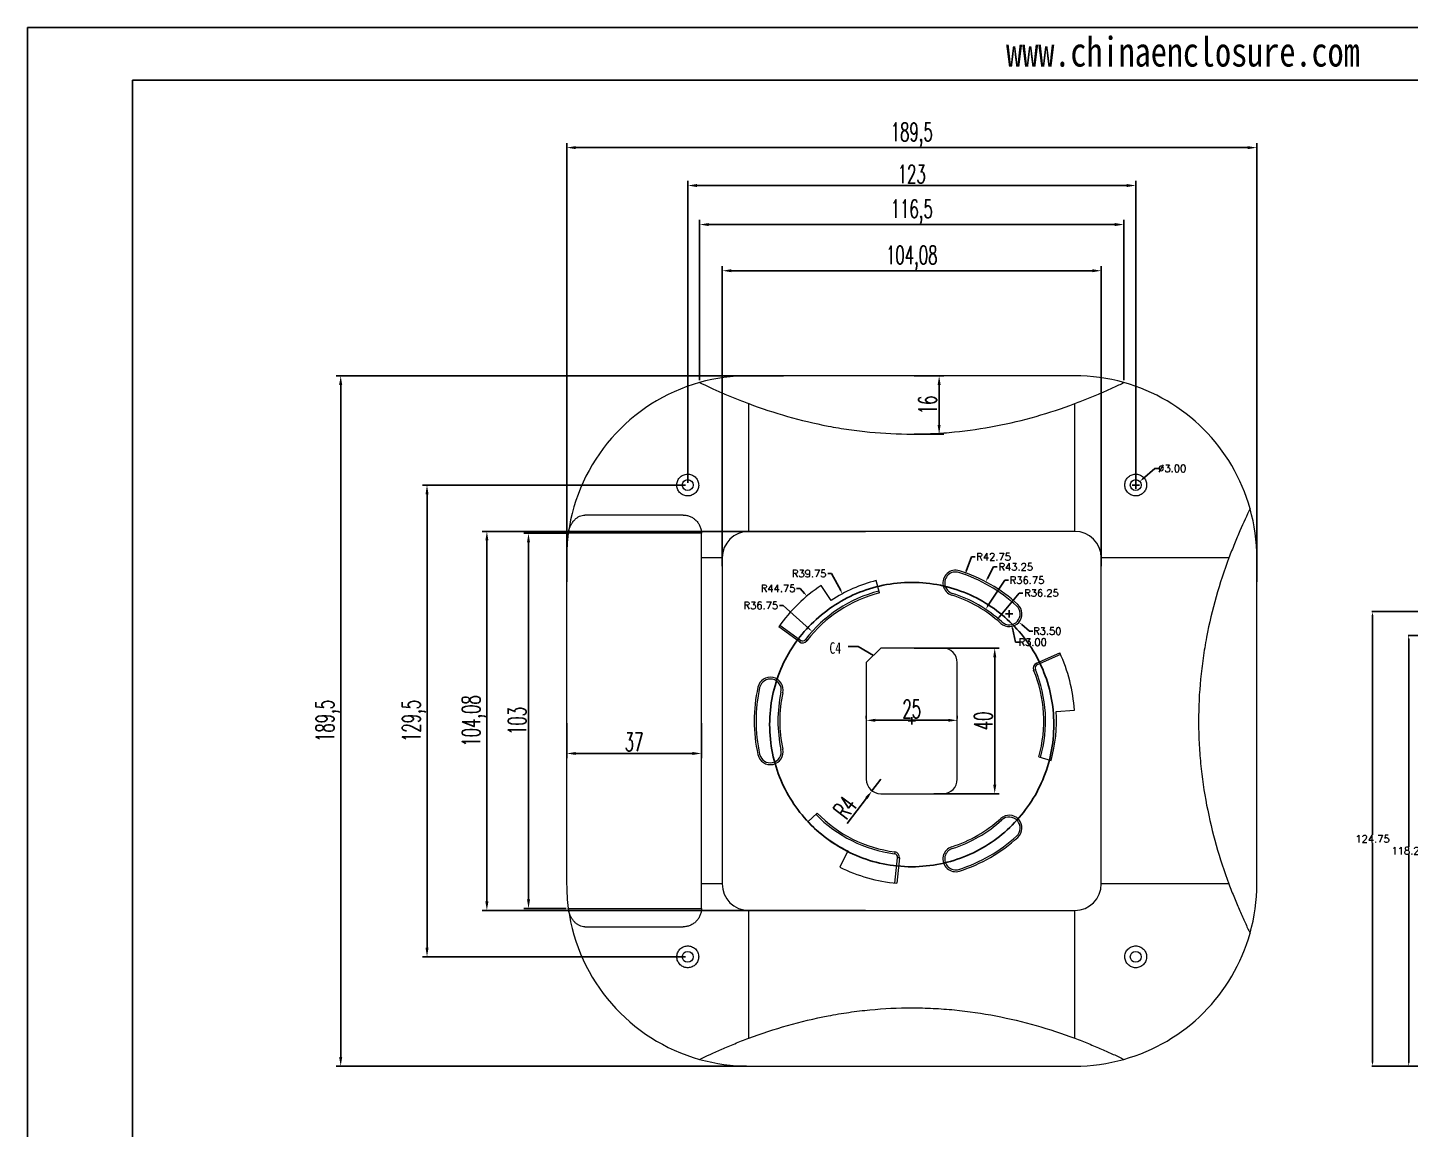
# Model space of a CAD drawing. Header units: inches. Extents: x 1813 to 4218, y 284 to 889.
# Drawn here: x 2772 to 3151.6, y 586.7 to 889.1 of the extents above; entities that cross this region are included whole.
import ezdxf

# ---------------------------------------------------------------- set-up
doc = ezdxf.new("R2010")
doc.units = ezdxf.units.IN
doc.header["$LTSCALE"] = 15
doc.linetypes.add('CENTERX2', pattern=[101.6, 63.5, -12.7, 12.7, -12.7])
doc.layers.add('文字', color=81, linetype='Continuous')
doc.styles.add('SLDTEXTSTYLE0', font='TXT', dxfattribs={"width": 0.75})
doc.styles.add('SLDTEXTSTYLE2', font='TXT', dxfattribs={"width": 0.6, "bigfont": 'bigfont'})
doc.styles.get("Standard").update_dxf_attribs({"font": 'txt', "bigfont": 'gbcbig.shx'})
doc.styles.add('宋体', font='', dxfattribs={"width": 0.8, "height": 3.5})
doc.styles.get('宋体').set_extended_font_data('SimSun')
doc.dimstyles.new('2.5', dxfattribs={"dimtxt": 2, "dimasz": 1, "dimexe": 0.18, "dimexo": 0.0625, "dimgap": 0.09, "dimtad": 0, "dimtih": 1, "dimtoh": 1, "dimzin": 0, "dimdsep": 46, "dimtxsty": 'Standard', "dimcen": 1, "dimadec": 0, "dimazin": 2, "dimtfac": 1, "dimtofl": 0, "dimtmove": 0, "dimatfit": 3, "dimfxl": 1, "dimtolj": 1, "dimtzin": 0, "dimarcsym": 0})
doc.dimstyles.new('5', dxfattribs={"dimtxt": 5, "dimasz": 2.5, "dimexe": 1.25, "dimexo": 0.625, "dimtad": 1, "dimtxsty": 'SLDTEXTSTYLE2', "dimcen": 2.5, "dimclrd": 256, "dimclre": 256, "dimclrt": 256, "dimadec": 0, "dimazin": 0, "dimtfac": 1, "dimtmove": 0, "dimatfit": 3, "dimfxl": 1, "dimarcsym": 0})

# ---------------------------------------------------------------- blocks, each defined once
blk = doc.blocks.new('*D106')
at = {"lineweight": -2}
for p, q in [((2979.5, 793.53), (2856.65, 793.53)), ((2857.9, 606.53), (2857.9, 791.03)), ((2969.32, 604.03), (2856.65, 604.03))]:
    blk.add_line(p, q, dxfattribs=at)
for points in [[(2857.48, 791.03), (2858.32, 791.03), (2857.9, 793.53)], [(2857.48, 606.53), (2858.32, 606.53), (2857.9, 604.03)]]:
    blk.add_solid(points)
at = {"layer": 'Defpoints', "color": 0}
for p in [(2857.9, 793.53), (2980.12, 793.53), (2969.95, 604.03)]:
    blk.add_point(p, dxfattribs=at)
at = {"insert": (2854.36, 698.78), "char_height": 5, "attachment_point": 5, "rotation": 90, "style": 'SLDTEXTSTYLE2'}
blk.add_mtext('189,5', dxfattribs=at)
blk = doc.blocks.new('*D107')
at = {"lineweight": -2}
for p, q in [((2919.95, 736.99), (2919.95, 857.4)), ((2922.45, 856.15), (3106.95, 856.15)), ((3109.45, 736.99), (3109.45, 857.4))]:
    blk.add_line(p, q, dxfattribs=at)
for points in [[(2922.45, 856.57), (2922.45, 855.74), (2919.95, 856.15)], [(3106.95, 856.57), (3106.95, 855.74), (3109.45, 856.15)]]:
    blk.add_solid(points)
at = {"layer": 'Defpoints', "color": 0}
for p in [(3109.45, 856.15), (2919.95, 736.36), (3109.45, 736.36)]:
    blk.add_point(p, dxfattribs=at)
at = {"insert": (3014.7, 859.7), "char_height": 5, "attachment_point": 5, "style": 'SLDTEXTSTYLE2'}
blk.add_mtext('189,5', dxfattribs=at)
blk = doc.blocks.new('*D108')
at = {"lineweight": -2}
for p, q in [((2919.95, 698.16), (2919.95, 688.6)), ((2956.95, 698.16), (2956.95, 688.6)), ((2922.45, 689.85), (2954.45, 689.85))]:
    blk.add_line(p, q, dxfattribs=at)
for points in [[(2922.45, 690.27), (2922.45, 689.44), (2919.95, 689.85)], [(2954.45, 690.27), (2954.45, 689.44), (2956.95, 689.85)]]:
    blk.add_solid(points)
at = {"layer": 'Defpoints', "color": 0}
for p in [(2919.95, 698.78), (2956.95, 698.78), (2956.95, 689.85)]:
    blk.add_point(p, dxfattribs=at)
at = {"insert": (2938.45, 692.98), "char_height": 5, "attachment_point": 5, "style": 'SLDTEXTSTYLE2'}
blk.add_mtext('37', dxfattribs=at)
blk = doc.blocks.new('*D109')
at = {"lineweight": -2}
for p, q in [((3015.32, 793.53), (3023.47, 793.53)), ((3022.22, 780.03), (3022.22, 791.03)), ((3015.32, 777.53), (3023.47, 777.53))]:
    blk.add_line(p, q, dxfattribs=at)
for points in [[(3021.8, 791.03), (3022.63, 791.03), (3022.22, 793.53)], [(3021.8, 780.03), (3022.63, 780.03), (3022.22, 777.53)]]:
    blk.add_solid(points)
at = {"layer": 'Defpoints', "color": 0}
for p in [(3014.7, 793.53), (3022.22, 793.53), (3014.7, 777.53)]:
    blk.add_point(p, dxfattribs=at)
at = {"insert": (3019.09, 785.53), "char_height": 5, "attachment_point": 5, "rotation": 90, "style": 'SLDTEXTSTYLE2'}
blk.add_mtext('16', dxfattribs=at)
blk = doc.blocks.new('*D110')
at = {"lineweight": -2}
for p, q in [((2956.45, 792.3), (2956.45, 836.29)), ((3072.95, 792.3), (3072.95, 836.29)), ((2958.95, 835.04), (3070.45, 835.04))]:
    blk.add_line(p, q, dxfattribs=at)
for points in [[(2958.95, 835.45), (2958.95, 834.62), (2956.45, 835.04)], [(3070.45, 835.45), (3070.45, 834.62), (3072.95, 835.04)]]:
    blk.add_solid(points)
at = {"layer": 'Defpoints', "color": 0}
for p in [(3072.95, 835.04), (2956.45, 791.68), (3072.95, 791.68)]:
    blk.add_point(p, dxfattribs=at)
at = {"insert": (3014.7, 838.58), "char_height": 5, "attachment_point": 5, "style": 'SLDTEXTSTYLE2'}
blk.add_mtext('116,5', dxfattribs=at)
blk = doc.blocks.new('*D111')
at = {"lineweight": -2}
for p, q in [((2919.78, 750.28), (2908.22, 750.28)), ((2909.47, 649.78), (2909.47, 747.78)), ((2919.78, 647.28), (2908.22, 647.28))]:
    blk.add_line(p, q, dxfattribs=at)
for points in [[(2909.06, 747.78), (2909.89, 747.78), (2909.47, 750.28)], [(2909.06, 649.78), (2909.89, 649.78), (2909.47, 647.28)]]:
    blk.add_solid(points)
at = {"layer": 'Defpoints', "color": 0}
for p in [(2909.47, 750.28), (2920.41, 750.28), (2920.41, 647.28)]:
    blk.add_point(p, dxfattribs=at)
at = {"insert": (2906.35, 698.78), "char_height": 5, "attachment_point": 5, "rotation": 90, "style": 'SLDTEXTSTYLE2'}
blk.add_mtext('103', dxfattribs=at)
blk = doc.blocks.new('*D113')
at = {"lineweight": -2}
for p, q in [((2953.2, 764.16), (2953.2, 847)), ((3076.2, 764.16), (3076.2, 847)), ((2955.7, 845.75), (3073.7, 845.75))]:
    blk.add_line(p, q, dxfattribs=at)
for points in [[(2955.7, 846.17), (2955.7, 845.33), (2953.2, 845.75)], [(3073.7, 846.17), (3073.7, 845.33), (3076.2, 845.75)]]:
    blk.add_solid(points)
at = {"layer": 'Defpoints', "color": 0}
for p in [(3076.2, 845.75), (2953.2, 763.53), (3076.2, 763.53)]:
    blk.add_point(p, dxfattribs=at)
at = {"insert": (3014.7, 848.88), "char_height": 5, "attachment_point": 5, "style": 'SLDTEXTSTYLE2'}
blk.add_mtext('123', dxfattribs=at)
blk = doc.blocks.new('*D114')
at = {"lineweight": -2}
for p, q in [((2962.66, 741.31), (2962.66, 823.61)), ((2965.16, 822.36), (3064.24, 822.36)), ((3066.74, 741.31), (3066.74, 823.61))]:
    blk.add_line(p, q, dxfattribs=at)
for points in [[(2965.16, 822.78), (2965.16, 821.95), (2962.66, 822.36)], [(3064.24, 822.78), (3064.24, 821.95), (3066.74, 822.36)]]:
    blk.add_solid(points)
at = {"layer": 'Defpoints', "color": 0}
for p in [(3066.74, 822.36), (2962.66, 740.69), (3066.74, 740.69)]:
    blk.add_point(p, dxfattribs=at)
at = {"insert": (3014.7, 825.9), "char_height": 5, "attachment_point": 5, "style": 'SLDTEXTSTYLE2'}
blk.add_mtext('104,08', dxfattribs=at)
blk = doc.blocks.new('*D115')
at = {"lineweight": -2}
for p, q in [((3002.04, 750.82), (2896.79, 750.82)), ((2898.04, 748.32), (2898.04, 649.24)), ((3002.04, 646.74), (2896.79, 646.74))]:
    blk.add_line(p, q, dxfattribs=at)
for points in [[(2897.62, 748.32), (2898.46, 748.32), (2898.04, 750.82)], [(2897.62, 649.24), (2898.46, 649.24), (2898.04, 646.74)]]:
    blk.add_solid(points)
at = {"layer": 'Defpoints', "color": 0}
for p in [(3002.66, 750.82), (2898.04, 646.74), (3002.66, 646.74)]:
    blk.add_point(p, dxfattribs=at)
at = {"insert": (2894.5, 698.78), "char_height": 5, "attachment_point": 5, "rotation": 90, "style": 'SLDTEXTSTYLE2'}
blk.add_mtext('104,08', dxfattribs=at)
blk = doc.blocks.new('*D116')
at = {"lineweight": -2}
for p, q in [((3002.2, 699.41), (3002.2, 700.2)), ((3004.7, 698.95), (3024.7, 698.95)), ((3027.2, 699.41), (3027.2, 700.2))]:
    blk.add_line(p, q, dxfattribs=at)
for points in [[(3004.7, 699.37), (3004.7, 698.54), (3002.2, 698.95)], [(3024.7, 699.37), (3024.7, 698.54), (3027.2, 698.95)]]:
    blk.add_solid(points)
at = {"layer": 'Defpoints', "color": 0}
for p in [(3002.2, 698.78), (3027.2, 698.95), (3027.2, 698.78)]:
    blk.add_point(p, dxfattribs=at)
at = {"insert": (3014.7, 702.08), "char_height": 5, "attachment_point": 5, "style": 'SLDTEXTSTYLE2'}
blk.add_mtext('25', dxfattribs=at)
blk = doc.blocks.new('*D117')
at = {"lineweight": -2}
for p, q in [((3015.32, 718.78), (3038.73, 718.78)), ((3037.48, 681.28), (3037.48, 716.28)), ((3020.8, 678.78), (3038.73, 678.78))]:
    blk.add_line(p, q, dxfattribs=at)
for points in [[(3037.07, 716.28), (3037.9, 716.28), (3037.48, 718.78)], [(3037.07, 681.28), (3037.9, 681.28), (3037.48, 678.78)]]:
    blk.add_solid(points)
at = {"layer": 'Defpoints', "color": 0}
for p in [(3014.7, 718.78), (3037.48, 718.78), (3020.17, 678.78)]:
    blk.add_point(p, dxfattribs=at)
at = {"insert": (3034.36, 698.78), "char_height": 5, "attachment_point": 5, "rotation": 90, "style": 'SLDTEXTSTYLE2'}
blk.add_mtext('40', dxfattribs=at)
blk = doc.blocks.new('*D118')
at = {"lineweight": -2}
for p, q in [((3006.2, 682.78), (3003.78, 679.59)), ((2996.99, 670.63), (3002.27, 677.6))]:
    blk.add_line(p, q, dxfattribs=at)
blk.add_solid([(3001.94, 677.85), (3002.6, 677.35), (3003.78, 679.59)])
at = {"layer": 'Defpoints', "color": 0}
for p in [(3003.78, 679.59), (3006.2, 682.78)]:
    blk.add_point(p, dxfattribs=at)
at = {"insert": (2996.38, 675.01), "char_height": 5, "attachment_point": 5, "rotation": 52.8446, "style": 'SLDTEXTSTYLE2'}
blk.add_mtext('R4', dxfattribs=at)
blk = doc.blocks.new('*D119')
at = {"color": 0, "lineweight": -2}
for p, q in [((2983.1, 735.17), (2984.1, 735.17)), ((2984.1, 735.17), (2985.26, 733.8)), ((3013.7, 698.78), (3015.7, 698.78)), ((3014.7, 697.78), (3014.7, 699.78))]:
    blk.add_line(p, q, dxfattribs=at)
at = {"color": 0}
blk.add_solid([(2985.38, 733.91), (2985.13, 733.69), (2985.9, 733.04)], dxfattribs=at)
at = {"layer": 'Defpoints', "color": 0}
for p in [(2985.9, 733.04), (3014.7, 698.78)]:
    blk.add_point(p, dxfattribs=at)
at = {"color": 0, "insert": (2978.01, 735.17), "char_height": 2, "attachment_point": 5}
blk.add_mtext('\\A1;R44.75', dxfattribs=at)
blk = doc.blocks.new('*D120')
at = {"color": 0, "lineweight": -2}
for p, q in [((2991.63, 739.24), (2992.63, 739.24)), ((2992.63, 739.24), (2995.19, 734.56)), ((3013.7, 698.78), (3015.7, 698.78)), ((3014.7, 697.78), (3014.7, 699.78))]:
    blk.add_line(p, q, dxfattribs=at)
at = {"color": 0}
blk.add_solid([(2995.33, 734.64), (2995.04, 734.48), (2995.67, 733.68)], dxfattribs=at)
at = {"layer": 'Defpoints', "color": 0}
for p in [(2995.67, 733.68), (3014.7, 698.78)]:
    blk.add_point(p, dxfattribs=at)
at = {"color": 0, "insert": (2986.54, 739.24), "char_height": 2, "attachment_point": 5}
blk.add_mtext('\\A1;R39.75', dxfattribs=at)
blk = doc.blocks.new('*D121')
at = {"color": 0, "lineweight": -2}
for p, q in [((2978.36, 730.49), (2979.36, 730.49)), ((2979.36, 730.49), (2986.6, 724)), ((3013.7, 698.78), (3015.7, 698.78)), ((3014.7, 697.78), (3014.7, 699.78))]:
    blk.add_line(p, q, dxfattribs=at)
at = {"color": 0}
blk.add_solid([(2986.71, 724.12), (2986.49, 723.87), (2987.35, 723.33)], dxfattribs=at)
at = {"layer": 'Defpoints', "color": 0}
for p in [(2987.35, 723.33), (3014.7, 698.78)]:
    blk.add_point(p, dxfattribs=at)
at = {"color": 0, "insert": (2973.27, 730.49), "char_height": 2, "attachment_point": 5}
blk.add_mtext('\\A1;R36.75', dxfattribs=at)
blk = doc.blocks.new('*D122')
at = {"color": 0, "lineweight": -2}
for p, q in [((3081.46, 768.11), (3078.08, 765.17)), ((3082.46, 768.11), (3081.46, 768.11)), ((3075.2, 763.53), (3077.2, 763.53)), ((3076.2, 762.53), (3076.2, 764.53))]:
    blk.add_line(p, q, dxfattribs=at)
at = {"color": 0}
blk.add_solid([(3077.97, 765.3), (3078.19, 765.05), (3077.33, 764.52)], dxfattribs=at)
at = {"layer": 'Defpoints', "color": 0}
for p in [(3077.33, 764.52), (3075.07, 762.55)]:
    blk.add_point(p, dxfattribs=at)
at = {"color": 0, "insert": (3086.22, 768.11), "char_height": 2, "attachment_point": 5}
blk.add_mtext('\\A1;∅3.00', dxfattribs=at)
blk = doc.blocks.new('*D123')
at = {"lineweight": -2}
for p, q in [((2952.57, 763.53), (2880.35, 763.53)), ((2881.6, 636.53), (2881.6, 761.03)), ((2952.57, 634.03), (2880.35, 634.03))]:
    blk.add_line(p, q, dxfattribs=at)
for points in [[(2881.19, 761.03), (2882.02, 761.03), (2881.6, 763.53)], [(2881.19, 636.53), (2882.02, 636.53), (2881.6, 634.03)]]:
    blk.add_solid(points)
at = {"layer": 'Defpoints', "color": 0}
for p in [(2881.6, 763.53), (2953.2, 763.53), (2953.2, 634.03)]:
    blk.add_point(p, dxfattribs=at)
at = {"insert": (2878.06, 698.78), "char_height": 5, "attachment_point": 5, "rotation": 90, "style": 'SLDTEXTSTYLE2'}
blk.add_mtext('129,5', dxfattribs=at)
blk = doc.blocks.new('*D124')
at = {"color": 0, "lineweight": -2}
for p, q in [((3031.09, 743.85), (3029.66, 739.9)), ((3032.09, 743.85), (3031.09, 743.85)), ((3013.7, 698.78), (3015.7, 698.78)), ((3014.7, 697.78), (3014.7, 699.78))]:
    blk.add_line(p, q, dxfattribs=at)
at = {"color": 0}
blk.add_solid([(3029.5, 739.95), (3029.81, 739.84), (3029.31, 738.96)], dxfattribs=at)
at = {"layer": 'Defpoints', "color": 0}
for p in [(3029.31, 738.96), (3014.7, 698.78)]:
    blk.add_point(p, dxfattribs=at)
at = {"color": 0, "insert": (3037.18, 743.85), "char_height": 2, "attachment_point": 5}
blk.add_mtext('\\A1;R42.75', dxfattribs=at)
blk = doc.blocks.new('*D125')
at = {"color": 0, "lineweight": -2}
for p, q in [((3037.18, 741.06), (3035.48, 737.85)), ((3038.18, 741.06), (3037.18, 741.06)), ((3013.7, 698.78), (3015.7, 698.78)), ((3014.7, 697.78), (3014.7, 699.78))]:
    blk.add_line(p, q, dxfattribs=at)
at = {"color": 0}
blk.add_solid([(3035.33, 737.93), (3035.62, 737.77), (3035.01, 736.97)], dxfattribs=at)
at = {"layer": 'Defpoints', "color": 0}
for p in [(3035.01, 736.97), (3014.7, 698.78)]:
    blk.add_point(p, dxfattribs=at)
at = {"color": 0, "insert": (3043.27, 741.06), "char_height": 2, "attachment_point": 5}
blk.add_mtext('\\A1;R43.25', dxfattribs=at)
blk = doc.blocks.new('*D126')
at = {"color": 0, "lineweight": -2}
for p, q in [((3040.26, 737.41), (3035.53, 730.26)), ((3041.26, 737.41), (3040.26, 737.41)), ((3013.7, 698.78), (3015.7, 698.78)), ((3014.7, 697.78), (3014.7, 699.78))]:
    blk.add_line(p, q, dxfattribs=at)
at = {"color": 0}
blk.add_solid([(3035.39, 730.35), (3035.67, 730.17), (3034.98, 729.43)], dxfattribs=at)
at = {"layer": 'Defpoints', "color": 0}
for p in [(3034.98, 729.43), (3014.7, 698.78)]:
    blk.add_point(p, dxfattribs=at)
at = {"color": 0, "insert": (3046.35, 737.41), "char_height": 2, "attachment_point": 5}
blk.add_mtext('\\A1;R36.75', dxfattribs=at)
blk = doc.blocks.new('*D127')
at = {"color": 0, "lineweight": -2}
for p, q in [((3044.23, 733.9), (3038.68, 727.29)), ((3045.23, 733.9), (3044.23, 733.9)), ((3013.7, 698.78), (3015.7, 698.78)), ((3014.7, 697.78), (3014.7, 699.78))]:
    blk.add_line(p, q, dxfattribs=at)
at = {"color": 0}
blk.add_solid([(3038.55, 727.4), (3038.8, 727.18), (3038.03, 726.52)], dxfattribs=at)
at = {"layer": 'Defpoints', "color": 0}
for p in [(3038.03, 726.52), (3014.7, 698.78)]:
    blk.add_point(p, dxfattribs=at)
at = {"color": 0, "insert": (3050.32, 733.9), "char_height": 2, "attachment_point": 5}
blk.add_mtext('\\A1;R36.25', dxfattribs=at)
blk = doc.blocks.new('*D128')
at = {"color": 0, "lineweight": -2}
for p, q in [((3041.47, 727.16), (3041.47, 729.16)), ((3040.47, 728.16), (3042.47, 728.16)), ((3046.99, 723.46), (3044.9, 725.24)), ((3047.99, 723.46), (3046.99, 723.46))]:
    blk.add_line(p, q, dxfattribs=at)
at = {"color": 0}
blk.add_solid([(3045.01, 725.37), (3044.79, 725.12), (3044.14, 725.89)], dxfattribs=at)
at = {"layer": 'Defpoints', "color": 0}
for p in [(3041.47, 728.16), (3044.14, 725.89)]:
    blk.add_point(p, dxfattribs=at)
at = {"color": 0, "insert": (3051.92, 723.46), "char_height": 2, "attachment_point": 5}
blk.add_mtext('\\A1;R3.50', dxfattribs=at)
blk = doc.blocks.new('*D129')
at = {"color": 0, "lineweight": -2}
for p, q in [((3041.47, 727.16), (3041.47, 729.16)), ((3040.47, 728.16), (3042.47, 728.16)), ((3043.15, 720.4), (3042.32, 724.25)), ((3044.15, 720.4), (3043.15, 720.4))]:
    blk.add_line(p, q, dxfattribs=at)
at = {"color": 0}
blk.add_solid([(3042.48, 724.29), (3042.15, 724.22), (3042.11, 725.23)], dxfattribs=at)
at = {"layer": 'Defpoints', "color": 0}
for p in [(3041.47, 728.16), (3042.11, 725.23)]:
    blk.add_point(p, dxfattribs=at)
at = {"color": 0, "insert": (3047.9, 720.4), "char_height": 2, "attachment_point": 5}
blk.add_mtext('\\A1;R3.00', dxfattribs=at)
blk = doc.blocks.new('*D140')
at = {"color": 0, "lineweight": -2}
for p, q in [((3189.91, 722.28), (3150.96, 722.28)), ((3151.14, 721.28), (3151.14, 664.25)), ((3151.14, 605.03), (3151.14, 662.07)), ((3181.85, 604.03), (3150.96, 604.03))]:
    blk.add_line(p, q, dxfattribs=at)
at = {"color": 0}
for points in [[(3150.98, 721.28), (3151.31, 721.28), (3151.14, 722.28)], [(3150.98, 605.03), (3151.31, 605.03), (3151.14, 604.03)]]:
    blk.add_solid(points, dxfattribs=at)
at = {"layer": 'Defpoints', "color": 0}
for p in [(3151.14, 722.28), (3189.98, 722.28), (3181.91, 604.03)]:
    blk.add_point(p, dxfattribs=at)
at = {"color": 0, "insert": (3151.14, 663.16), "char_height": 2, "attachment_point": 5}
blk.add_mtext('\\A1;118.25', dxfattribs=at)
blk = doc.blocks.new('*D141')
at = {"color": 0, "lineweight": -2}
for p, q in [((3188.41, 728.78), (3141.04, 728.78)), ((3141.22, 727.78), (3141.22, 667.5)), ((3141.22, 605.03), (3141.22, 665.32)), ((3181.91, 604.03), (3141.04, 604.03))]:
    blk.add_line(p, q, dxfattribs=at)
at = {"color": 0}
for points in [[(3141.06, 727.78), (3141.39, 727.78), (3141.22, 728.78)], [(3141.06, 605.03), (3141.39, 605.03), (3141.22, 604.03)]]:
    blk.add_solid(points, dxfattribs=at)
at = {"layer": 'Defpoints', "color": 0}
for p in [(3141.22, 728.78), (3188.48, 728.78), (3181.98, 604.03)]:
    blk.add_point(p, dxfattribs=at)
at = {"color": 0, "insert": (3141.22, 666.41), "char_height": 2, "attachment_point": 5}
blk.add_mtext('\\A1;124.75', dxfattribs=at)

msp = doc.modelspace()

# ---------------------------------------------------------------- linework, layer by layer
for p, q in [((2771.95, 889.082), (3627.31, 889.082)), ((2771.95, 889.082), (2771.95, 284.282)), ((2800.75, 874.682), (3612.91, 874.682)), ((2800.75, 874.682), (2800.75, 298.682))]:
    msp.add_line(p, q)
at = {"color": 7, "linetype": 'Continuous', "lineweight": 15}
for p, q in [((3059.447, 793.533), (2969.947, 793.533)), ((2969.947, 750.825), (2969.947, 785.88)), ((3059.447, 750.825), (3059.447, 785.88)), ((2956.947, 750.283), (2920.405, 750.283)), ((3059.447, 750.825), (2969.947, 750.825)), ((2919.947, 743.533), (2919.947, 654.033)), ((2962.656, 743.533), (2956.947, 743.533)), ((2956.947, 654.033), (2956.947, 743.533)), ((2962.656, 743.533), (2962.656, 654.033)), ((3101.794, 743.533), (3066.739, 743.533)), ((3066.739, 654.033), (3066.739, 743.533)), ((3109.447, 654.033), (3109.447, 743.533)), ((3005.799, 733.924), (3004.94, 737.317)), ((2992.605, 731.829), (2989.827, 735.985)), ((2983.84, 720.511), (2978.162, 724.623)), ((2978.453, 725.03), (2984.133, 720.916)), ((2984.133, 720.916), (2983.84, 720.511)), ((2985.514, 721.119), (2985.911, 720.815)), ((3002.197, 714.783), (3006.197, 718.783)), ((3023.197, 718.783), (3006.197, 718.783)), ((3002.197, 714.783), (3002.197, 682.783)), ((3027.197, 682.783), (3027.197, 714.783)), ((3048.943, 714.642), (3055.343, 717.504)), ((3048.943, 714.642), (3049.148, 714.186)), ((3055.55, 717.048), (3049.148, 714.186)), ((3048.171, 712.697), (3048.632, 712.889)), ((3054.362, 701.392), (3059.351, 701.721)), ((3049.58, 688.919), (3052.947, 687.967)), ((3006.197, 678.783), (3023.197, 678.783)), ((2988.714, 673.506), (2986.205, 671.066)), ((2997.125, 663.128), (2994.915, 658.643)), ((3010.011, 662.837), (3009.946, 662.341)), ((3010.089, 654.271), (3010.811, 661.247)), ((3011.309, 661.195), (3010.587, 654.222)), ((3011.309, 661.195), (3010.811, 661.247)), ((2962.656, 654.033), (2956.947, 654.033)), ((3101.794, 654.033), (3066.739, 654.033)), ((2920.405, 647.283), (2956.947, 647.283)), ((2969.947, 611.686), (2969.947, 646.741)), ((2969.947, 646.741), (3059.447, 646.741)), ((3059.447, 611.686), (3059.447, 646.741)), ((2969.947, 604.033), (3059.447, 604.033))]:
    msp.add_line(p, q, dxfattribs=at)
for centre in [(2953.197, 763.533), (3076.197, 763.533), (2953.197, 634.033), (3076.197, 634.033)]:
    msp.add_circle(centre, 1.5, dxfattribs=at)
at = {"color": 1, "linetype": 'CENTERX2'}
msp.add_circle((3014.697, 697.783), 39.017, dxfattribs=at)
at = {"color": 7, "linetype": 'Continuous', "lineweight": 15}
for centre, radius, start, end in [((2969.947, 743.533), 50, 90, 105.66427), ((3059.447, 743.533), 50, 74.33573, 90), ((2969.947, 743.533), 50, 105.66427, 172.24138), ((3059.447, 743.533), 50, 15.66427, 74.33573), ((3059.447, 743.533), 50, 0, 15.66427), ((2969.947, 743.533), 50, 172.24138, 180), ((2969.947, 743.533), 7.292, 90, 180), ((3059.447, 743.533), 7.292, 0, 90), ((3014.697, 698.783), 39.75, 104.21021, 123.7639), ((3026.751, 736.661), 3.5, 72.34727, 252.34727), ((3026.751, 736.661), 3, 72.34727, 252.34727), ((3014.697, 698.783), 42.75, 47.65273, 72.34727), ((3014.697, 698.783), 43.25, 47.65273, 72.34727), ((3014.697, 698.783), 44.75, 123.7639, 144.7297), ((3014.697, 698.783), 36.75, 104.21021, 142.57156), ((3014.697, 698.783), 36.25, 104.21021, 142.57156), ((3014.697, 698.783), 36.25, 47.65273, 72.34727), ((3014.697, 698.783), 36.75, 47.65273, 72.34727), ((3041.474, 728.161), 3.5, 227.65273, 47.65273), ((3041.474, 728.161), 3, 227.65273, 47.65273), ((2984.72, 721.726), 1.5, 234.08951, 322.57156), ((2984.72, 721.726), 1, 234.08951, 322.57156), ((3023.197, 714.783), 4, 0, 90), ((3049.556, 713.273), 1.5, 114.08951, 202.57156), ((3049.556, 713.273), 1, 114.08951, 202.57156), ((3014.697, 698.783), 44.75, 3.7639, 24.7297), ((2975.867, 707.283), 3.5, 347.65273, 167.65273), ((2975.867, 707.283), 3, 347.65273, 167.65273), ((3014.697, 698.783), 36.25, 344.21021, 22.57156), ((3014.697, 698.783), 36.75, 344.21021, 22.57156), ((3014.697, 698.783), 43.25, 167.65273, 192.34727), ((3014.697, 698.783), 42.75, 167.65273, 192.34727), ((3014.697, 698.783), 36.75, 167.65273, 192.34727), ((3014.697, 698.783), 36.25, 167.65273, 192.34727), ((3014.697, 698.783), 39.75, 344.21021, 3.7639), ((2975.867, 690.283), 3.5, 192.34727, 12.34727), ((2975.867, 690.283), 3, 192.34727, 12.34727), ((3006.197, 682.783), 4, 180, 270), ((3023.197, 682.783), 4, 270, 0), ((3014.697, 698.783), 36.75, 224.21021, 262.57156), ((3014.697, 698.783), 36.25, 224.21021, 262.57156), ((3014.697, 698.783), 36.25, 287.65273, 312.34727), ((3041.474, 669.405), 3.5, 312.34727, 132.34727), ((3041.474, 669.405), 3, 312.34727, 132.34727), ((3014.697, 698.783), 39.75, 224.21021, 243.7639), ((3014.697, 698.783), 36.75, 287.65273, 312.34727), ((3014.697, 698.783), 42.75, 287.65273, 312.34727), ((3014.697, 698.783), 43.25, 287.65273, 312.34727), ((3009.817, 661.35), 1, 354.08951, 82.57156), ((3009.817, 661.35), 1.5, 354.08951, 82.57156), ((3026.751, 660.905), 3.5, 107.65273, 287.65273), ((3026.751, 660.905), 3, 107.65273, 287.65273), ((3014.697, 698.783), 44.75, 243.7639, 264.7297), ((2969.947, 654.033), 50, 180, 187.75862), ((2969.947, 654.033), 7.292, 180, 270), ((3059.447, 654.033), 7.292, 270, 0), ((3059.447, 654.033), 50, 344.33573, 0), ((2969.947, 654.033), 50, 187.75862, 254.33573), ((3059.447, 654.033), 50, 285.66427, 344.33573), ((2969.947, 654.033), 50, 254.33573, 270), ((3059.447, 654.033), 50, 270, 285.66427)]:
    msp.add_arc(centre, radius, start, end, dxfattribs=at)
for points, knots in [([(2956.447, 791.676), (2958.261, 790.796), (2960.291, 789.85), (2963.115, 788.622), (2963.694, 788.375), (2964.882, 787.875), (2965.492, 787.623), (2967.348, 786.872), (2968.626, 786.373), (2969.947, 785.88)], [0, 0, 0, 0, 0.5, 0.5, 0.625, 0.625, 0.75, 0.75, 1, 1, 1, 1]), ([(3059.447, 785.88), (3060.77, 786.374), (3062.042, 786.87), (3064.489, 787.861), (3065.665, 788.355), (3067.359, 789.091), (3067.911, 789.335), (3068.994, 789.82), (3069.525, 790.062), (3071.071, 790.775), (3072.04, 791.235), (3072.947, 791.676)], [0, 0, 0, 0, 0.25, 0.25, 0.5, 0.5, 0.625, 0.625, 0.75, 0.75, 1, 1, 1, 1]), ([(2969.947, 785.88), (2973.412, 784.588), (2976.966, 783.412), (2984.233, 781.346), (2987.947, 780.456), (2992.686, 779.549), (2993.64, 779.377), (2995.551, 779.057), (2996.507, 778.908), (2999.378, 778.496), (3001.295, 778.266), (3007.056, 777.715), (3010.91, 777.53), (3016.709, 777.534), (3018.646, 777.582), (3021.555, 777.725), (3022.525, 777.784), (3024.468, 777.927), (3025.439, 778.01), (3030.267, 778.481), (3034.067, 779.039), (3041.541, 780.478), (3045.216, 781.361), (3052.434, 783.415), (3055.978, 784.586), (3059.447, 785.88)], [0, 0, 0, 0, 0.125, 0.125, 0.25, 0.25, 0.28125, 0.28125, 0.3125, 0.3125, 0.375, 0.375, 0.5, 0.5, 0.5625, 0.5625, 0.59375, 0.59375, 0.625, 0.625, 0.75, 0.75, 0.875, 0.875, 1, 1, 1, 1]), ([(2950.466, 764.774), (2950.382, 764.589), (2950.319, 764.401), (2950.23, 764.017), (2950.205, 763.82), (2950.193, 763.43), (2950.206, 763.238), (2950.268, 762.859), (2950.317, 762.672), (2950.449, 762.316), (2950.53, 762.146), (2950.726, 761.821), (2950.84, 761.668), (2951.092, 761.388), (2951.23, 761.26), (2951.535, 761.028), (2951.698, 760.928), (2952.211, 760.674), (2952.596, 760.568), (2953.182, 760.527), (2953.382, 760.532), (2953.781, 760.583), (2953.976, 760.629), (2954.357, 760.759), (2954.546, 760.845), (2954.896, 761.052), (2955.06, 761.172), (2955.364, 761.448), (2955.502, 761.601), (2955.741, 761.929), (2955.844, 762.107), (2956.012, 762.474), (2956.076, 762.664), (2956.165, 763.052), (2956.19, 763.251), (2956.202, 763.642), (2956.188, 763.837), (2956.124, 764.222), (2956.074, 764.407), (2955.94, 764.764), (2955.855, 764.938), (2955.657, 765.261), (2955.544, 765.412), (2955.29, 765.691), (2955.147, 765.821), (2954.845, 766.047), (2954.684, 766.146), (2954.341, 766.313), (2954.159, 766.381), (2953.787, 766.481), (2953.597, 766.513), (2953.206, 766.539), (2953.006, 766.533), (2952.613, 766.482), (2952.419, 766.437), (2952.034, 766.306), (2951.849, 766.22), (2951.5, 766.015), (2951.332, 765.892), (2951.029, 765.616), (2950.893, 765.465), (2950.653, 765.136), (2950.55, 764.958), (2950.466, 764.774)], [0, 0, 0, 0, 0.03125, 0.03125, 0.0625, 0.0625, 0.09375, 0.09375, 0.125, 0.125, 0.15625, 0.15625, 0.1875, 0.1875, 0.21875, 0.21875, 0.25, 0.25, 0.3125, 0.3125, 0.34375, 0.34375, 0.375, 0.375, 0.40625, 0.40625, 0.4375, 0.4375, 0.46875, 0.46875, 0.5, 0.5, 0.53125, 0.53125, 0.5625, 0.5625, 0.59375, 0.59375, 0.625, 0.625, 0.65625, 0.65625, 0.6875, 0.6875, 0.71875, 0.71875, 0.75, 0.75, 0.78125, 0.78125, 0.8125, 0.8125, 0.84375, 0.84375, 0.875, 0.875, 0.90625, 0.90625, 0.9375, 0.9375, 0.96875, 0.96875, 1, 1, 1, 1]), ([(3078.286, 765.687), (3078.138, 765.83), (3077.978, 765.956), (3077.635, 766.174), (3077.449, 766.267), (3077.072, 766.41), (3076.878, 766.462), (3076.482, 766.526), (3076.284, 766.538), (3075.892, 766.524), (3075.696, 766.497), (3075.32, 766.408), (3075.138, 766.346), (3074.79, 766.189), (3074.623, 766.093), (3074.314, 765.876), (3074.171, 765.753), (3073.907, 765.48), (3073.788, 765.331), (3073.582, 765.015), (3073.494, 764.848), (3073.348, 764.492), (3073.293, 764.308), (3073.218, 763.932), (3073.198, 763.739), (3073.197, 763.344), (3073.216, 763.149), (3073.291, 762.762), (3073.349, 762.569), (3073.504, 762.195), (3073.6, 762.018), (3073.827, 761.683), (3073.96, 761.524), (3074.252, 761.24), (3074.412, 761.113), (3074.759, 760.893), (3074.942, 760.801), (3075.319, 760.657), (3075.517, 760.604), (3075.913, 760.54), (3076.112, 760.528), (3076.508, 760.543), (3076.705, 760.57), (3077.083, 760.66), (3077.268, 760.724), (3077.619, 760.884), (3077.784, 760.98), (3078.094, 761.201), (3078.239, 761.327), (3078.5, 761.601), (3078.617, 761.749), (3078.821, 762.066), (3078.91, 762.237), (3079.051, 762.589), (3079.105, 762.77), (3079.178, 763.146), (3079.197, 763.341), (3079.197, 763.728), (3079.179, 763.921), (3079.102, 764.309), (3079.044, 764.502), (3078.891, 764.87), (3078.796, 765.047), (3078.566, 765.385), (3078.434, 765.543), (3078.286, 765.687)], [0, 0, 0, 0, 0.03125, 0.03125, 0.0625, 0.0625, 0.09375, 0.09375, 0.125, 0.125, 0.15625, 0.15625, 0.1875, 0.1875, 0.21875, 0.21875, 0.25, 0.25, 0.28125, 0.28125, 0.3125, 0.3125, 0.34375, 0.34375, 0.375, 0.375, 0.40625, 0.40625, 0.4375, 0.4375, 0.46875, 0.46875, 0.5, 0.5, 0.53125, 0.53125, 0.5625, 0.5625, 0.59375, 0.59375, 0.625, 0.625, 0.65625, 0.65625, 0.6875, 0.6875, 0.71875, 0.71875, 0.75, 0.75, 0.78125, 0.78125, 0.8125, 0.8125, 0.84375, 0.84375, 0.875, 0.875, 0.90625, 0.90625, 0.9375, 0.9375, 0.96875, 0.96875, 1, 1, 1, 1]), ([(3107.59, 757.033), (3106.71, 755.22), (3105.764, 753.189), (3104.537, 750.366), (3104.289, 749.786), (3103.789, 748.598), (3103.538, 747.988), (3102.786, 746.133), (3102.287, 744.854), (3101.794, 743.533)], [0, 0, 0, 0, 0.5, 0.5, 0.625, 0.625, 0.75, 0.75, 1, 1, 1, 1]), ([(2920.405, 750.283), (2920.457, 750.666), (2920.539, 751.036), (2920.7, 751.571), (2920.761, 751.748), (2920.893, 752.089), (2920.964, 752.253), (2921.116, 752.57), (2921.197, 752.723), (2921.368, 753.017), (2921.458, 753.158), (2921.737, 753.56), (2921.935, 753.799), (2922.355, 754.227), (2922.575, 754.413), (2923.024, 754.73), (2923.255, 754.862), (2923.966, 755.179), (2924.447, 755.283), (2924.934, 755.283)], [0, 0, 0, 0, 0.125, 0.125, 0.1875, 0.1875, 0.25, 0.25, 0.3125, 0.3125, 0.375, 0.375, 0.5, 0.5, 0.625, 0.625, 0.75, 0.75, 1, 1, 1, 1]), ([(2951.947, 755.283), (2951.286, 755.283), (2950.627, 755.283), (2949.321, 755.283), (2948.674, 755.283), (2946.747, 755.283), (2945.483, 755.283), (2941.756, 755.283), (2939.356, 755.283), (2936.468, 755.283), (2935.896, 755.283), (2934.775, 755.283), (2934.223, 755.283), (2932.597, 755.283), (2931.551, 755.283), (2928.523, 755.283), (2926.652, 755.283), (2924.934, 755.283)], [0, 0, 0, 0, 0.0625, 0.0625, 0.125, 0.125, 0.25, 0.25, 0.5, 0.5, 0.5625, 0.5625, 0.625, 0.625, 0.75, 0.75, 1, 1, 1, 1]), ([(2951.947, 755.283), (2952.274, 755.283), (2952.595, 755.251), (2953.227, 755.127), (2953.54, 755.034), (2954.141, 754.788), (2954.427, 754.637), (2954.967, 754.281), (2955.225, 754.073), (2955.689, 753.615), (2955.898, 753.366), (2956.267, 752.823), (2956.427, 752.529), (2956.682, 751.923), (2956.78, 751.608), (2956.913, 750.953), (2956.947, 750.619), (2956.947, 750.283)], [0, 0, 0, 0, 0.125, 0.125, 0.25, 0.25, 0.375, 0.375, 0.5, 0.5, 0.625, 0.625, 0.75, 0.75, 0.875, 0.875, 1, 1, 1, 1]), ([(2956.947, 743.533), (2956.947, 744.656), (2956.947, 745.782), (2956.947, 747.471), (2956.947, 748.034), (2956.947, 748.878), (2956.947, 749.159), (2956.947, 749.721), (2956.947, 750), (2956.947, 750.283)], [0, 0, 0, 0, 0.5, 0.5, 0.75, 0.75, 0.875, 0.875, 1, 1, 1, 1]), ([(3101.794, 743.533), (3100.502, 740.068), (3099.327, 736.515), (3097.261, 729.248), (3096.37, 725.534), (3095.463, 720.794), (3095.292, 719.84), (3094.972, 717.929), (3094.823, 716.973), (3094.41, 714.102), (3094.181, 712.185), (3093.629, 706.424), (3093.445, 702.57), (3093.449, 696.771), (3093.497, 694.835), (3093.639, 691.926), (3093.699, 690.955), (3093.841, 689.012), (3093.924, 688.041), (3094.396, 683.213), (3094.953, 679.413), (3096.393, 671.939), (3097.275, 668.264), (3099.329, 661.046), (3100.5, 657.503), (3101.794, 654.033)], [0, 0, 0, 0, 0.125, 0.125, 0.25, 0.25, 0.28125, 0.28125, 0.3125, 0.3125, 0.375, 0.375, 0.5, 0.5, 0.5625, 0.5625, 0.59375, 0.59375, 0.625, 0.625, 0.75, 0.75, 0.875, 0.875, 1, 1, 1, 1]), ([(2956.947, 647.283), (2956.947, 647.847), (2956.947, 648.408), (2956.947, 649.533), (2956.947, 650.096), (2956.947, 651.783), (2956.947, 652.908), (2956.947, 654.033)], [0, 0, 0, 0, 0.25, 0.25, 0.5, 0.5, 1, 1, 1, 1]), ([(3101.794, 654.033), (3102.288, 652.71), (3102.784, 651.438), (3103.775, 648.991), (3104.27, 647.816), (3105.005, 646.122), (3105.249, 645.569), (3105.735, 644.486), (3105.976, 643.955), (3106.69, 642.409), (3107.15, 641.441), (3107.59, 640.533)], [0, 0, 0, 0, 0.25, 0.25, 0.5, 0.5, 0.625, 0.625, 0.75, 0.75, 1, 1, 1, 1]), ([(2924.934, 642.283), (2924.447, 642.283), (2923.967, 642.387), (2923.258, 642.703), (2923.025, 642.836), (2922.578, 643.151), (2922.362, 643.334), (2922.049, 643.65), (2921.947, 643.763), (2921.747, 644.004), (2921.65, 644.132), (2921.37, 644.533), (2921.199, 644.824), (2920.969, 645.302), (2920.896, 645.469), (2920.764, 645.809), (2920.703, 645.984), (2920.541, 646.52), (2920.457, 646.899), (2920.405, 647.283)], [0, 0, 0, 0, 0.25, 0.25, 0.375, 0.375, 0.5, 0.5, 0.5625, 0.5625, 0.625, 0.625, 0.75, 0.75, 0.8125, 0.8125, 0.875, 0.875, 1, 1, 1, 1]), ([(2956.947, 647.283), (2956.947, 646.947), (2956.914, 646.617), (2956.783, 645.97), (2956.684, 645.649), (2956.428, 645.04), (2956.272, 644.752), (2955.904, 644.208), (2955.691, 643.952), (2955.228, 643.496), (2954.976, 643.291), (2954.43, 642.931), (2954.143, 642.779), (2953.547, 642.535), (2953.235, 642.441), (2952.597, 642.315), (2952.274, 642.283), (2951.947, 642.283)], [0, 0, 0, 0, 0.125, 0.125, 0.25, 0.25, 0.375, 0.375, 0.5, 0.5, 0.625, 0.625, 0.75, 0.75, 0.875, 0.875, 1, 1, 1, 1]), ([(2924.934, 642.283), (2925.365, 642.283), (2925.807, 642.283), (2926.709, 642.283), (2927.169, 642.283), (2928.578, 642.283), (2929.554, 642.283), (2931.58, 642.283), (2932.629, 642.283), (2934.258, 642.283), (2934.81, 642.283), (2935.933, 642.283), (2936.505, 642.283), (2939.389, 642.283), (2941.784, 642.283), (2946.741, 642.283), (2949.304, 642.283), (2951.947, 642.283)], [0, 0, 0, 0, 0.0625, 0.0625, 0.125, 0.125, 0.25, 0.25, 0.375, 0.375, 0.4375, 0.4375, 0.5, 0.5, 0.75, 0.75, 1, 1, 1, 1]), ([(2951.112, 631.876), (2951.26, 631.733), (2951.421, 631.607), (2951.764, 631.39), (2951.95, 631.297), (2952.327, 631.155), (2952.521, 631.103), (2952.918, 631.039), (2953.116, 631.028), (2953.507, 631.043), (2953.703, 631.07), (2954.079, 631.159), (2954.26, 631.221), (2954.609, 631.379), (2954.776, 631.475), (2955.084, 631.693), (2955.227, 631.816), (2955.49, 632.089), (2955.609, 632.239), (2955.815, 632.555), (2955.903, 632.722), (2956.048, 633.078), (2956.103, 633.262), (2956.177, 633.639), (2956.197, 633.831), (2956.198, 634.226), (2956.179, 634.422), (2956.102, 634.809), (2956.044, 635.002), (2955.888, 635.375), (2955.792, 635.552), (2955.565, 635.887), (2955.431, 636.046), (2955.139, 636.329), (2954.979, 636.455), (2954.632, 636.676), (2954.449, 636.767), (2954.071, 636.91), (2953.873, 636.963), (2953.477, 637.027), (2953.278, 637.038), (2952.882, 637.023), (2952.685, 636.995), (2952.307, 636.904), (2952.123, 636.841), (2951.771, 636.679), (2951.606, 636.584), (2951.297, 636.362), (2951.152, 636.236), (2950.892, 635.961), (2950.775, 635.813), (2950.571, 635.496), (2950.483, 635.325), (2950.342, 634.973), (2950.288, 634.791), (2950.216, 634.415), (2950.197, 634.22), (2950.198, 633.834), (2950.217, 633.64), (2950.294, 633.253), (2950.353, 633.06), (2950.506, 632.692), (2950.601, 632.515), (2950.832, 632.177), (2950.964, 632.019), (2951.112, 631.876)], [0, 0, 0, 0, 0.03125, 0.03125, 0.0625, 0.0625, 0.09375, 0.09375, 0.125, 0.125, 0.15625, 0.15625, 0.1875, 0.1875, 0.21875, 0.21875, 0.25, 0.25, 0.28125, 0.28125, 0.3125, 0.3125, 0.34375, 0.34375, 0.375, 0.375, 0.40625, 0.40625, 0.4375, 0.4375, 0.46875, 0.46875, 0.5, 0.5, 0.53125, 0.53125, 0.5625, 0.5625, 0.59375, 0.59375, 0.625, 0.625, 0.65625, 0.65625, 0.6875, 0.6875, 0.71875, 0.71875, 0.75, 0.75, 0.78125, 0.78125, 0.8125, 0.8125, 0.84375, 0.84375, 0.875, 0.875, 0.90625, 0.90625, 0.9375, 0.9375, 0.96875, 0.96875, 1, 1, 1, 1]), ([(3077.342, 631.26), (3077.531, 631.338), (3077.709, 631.434), (3078.047, 631.662), (3078.206, 631.796), (3078.49, 632.088), (3078.616, 632.246), (3078.836, 632.591), (3078.926, 632.771), (3079.069, 633.143), (3079.122, 633.338), (3079.188, 633.726), (3079.202, 633.92), (3079.191, 634.309), (3079.167, 634.502), (3079.083, 634.874), (3079.024, 635.055), (3078.872, 635.405), (3078.78, 635.57), (3078.568, 635.881), (3078.446, 636.028), (3078.177, 636.295), (3078.031, 636.415), (3077.716, 636.627), (3077.545, 636.72), (3077.19, 636.87), (3077.007, 636.928), (3076.626, 637.009), (3076.427, 637.031), (3076.032, 637.035), (3075.834, 637.018), (3075.44, 636.943), (3075.243, 636.884), (3074.87, 636.731), (3074.691, 636.635), (3074.349, 636.405), (3074.192, 636.274), (3073.908, 635.983), (3073.779, 635.82), (3073.561, 635.478), (3073.47, 635.299), (3073.325, 634.922), (3073.272, 634.727), (3073.206, 634.338), (3073.193, 634.139), (3073.205, 633.747), (3073.229, 633.556), (3073.315, 633.18), (3073.376, 632.995), (3073.53, 632.647), (3073.622, 632.482), (3073.839, 632.169), (3073.962, 632.023), (3074.231, 631.76), (3074.377, 631.641), (3074.695, 631.429), (3074.863, 631.339), (3075.39, 631.119), (3075.778, 631.037), (3076.365, 631.031), (3076.563, 631.049), (3076.959, 631.124), (3077.153, 631.182), (3077.342, 631.26)], [0, 0, 0, 0, 0.03125, 0.03125, 0.0625, 0.0625, 0.09375, 0.09375, 0.125, 0.125, 0.15625, 0.15625, 0.1875, 0.1875, 0.21875, 0.21875, 0.25, 0.25, 0.28125, 0.28125, 0.3125, 0.3125, 0.34375, 0.34375, 0.375, 0.375, 0.40625, 0.40625, 0.4375, 0.4375, 0.46875, 0.46875, 0.5, 0.5, 0.53125, 0.53125, 0.5625, 0.5625, 0.59375, 0.59375, 0.625, 0.625, 0.65625, 0.65625, 0.6875, 0.6875, 0.71875, 0.71875, 0.75, 0.75, 0.78125, 0.78125, 0.8125, 0.8125, 0.84375, 0.84375, 0.875, 0.875, 0.9375, 0.9375, 0.96875, 0.96875, 1, 1, 1, 1]), ([(2969.947, 611.686), (2973.412, 612.978), (2976.966, 614.154), (2984.233, 616.22), (2987.947, 617.11), (2992.686, 618.017), (2993.64, 618.189), (2995.551, 618.509), (2996.507, 618.658), (2999.378, 619.07), (3001.295, 619.3), (3007.056, 619.851), (3010.91, 620.035), (3016.709, 620.032), (3018.646, 619.984), (3021.555, 619.841), (3022.525, 619.781), (3024.468, 619.639), (3025.439, 619.556), (3030.267, 619.085), (3034.067, 618.527), (3041.541, 617.088), (3045.216, 616.205), (3052.434, 614.151), (3055.978, 612.98), (3059.447, 611.686)], [0, 0, 0, 0, 0.125, 0.125, 0.25, 0.25, 0.28125, 0.28125, 0.3125, 0.3125, 0.375, 0.375, 0.5, 0.5, 0.5625, 0.5625, 0.59375, 0.59375, 0.625, 0.625, 0.75, 0.75, 0.875, 0.875, 1, 1, 1, 1]), ([(2956.447, 605.89), (2958.261, 606.77), (2960.291, 607.716), (2963.115, 608.944), (2963.694, 609.191), (2964.882, 609.691), (2965.492, 609.943), (2967.348, 610.694), (2968.626, 611.193), (2969.947, 611.686)], [0, 0, 0, 0, 0.5, 0.5, 0.625, 0.625, 0.75, 0.75, 1, 1, 1, 1]), ([(3059.447, 611.686), (3060.77, 611.192), (3062.042, 610.696), (3064.489, 609.705), (3065.665, 609.211), (3067.359, 608.475), (3067.911, 608.231), (3068.994, 607.746), (3069.525, 607.504), (3071.071, 606.791), (3072.04, 606.331), (3072.947, 605.89)], [0, 0, 0, 0, 0.25, 0.25, 0.5, 0.5, 0.625, 0.625, 0.75, 0.75, 1, 1, 1, 1])]:
    msp.add_open_spline(points, degree=3, knots=knots, dxfattribs=at)

# ---------------------------------------------------------------- texts
at = {"color": 7, "linetype": 'Continuous', "insert": (2992.092, 720.388), "char_height": 3.175, "attachment_point": 1, "style": 'SLDTEXTSTYLE0'}
msp.add_mtext('C4', dxfattribs=at)
at = {"layer": '文字', "color": 0, "insert": (3040.604, 886.519), "char_height": 8.11008, "width": 142.48633, "attachment_point": 1, "style": '宋体'}
msp.add_mtext('www.chinaenclosure.com', dxfattribs=at)

# ---------------------------------------------------------------- dimensions: what is measured, and where the dimension line sits
for base, p1, p2, picture, middle in [((3109.447, 856.154), (2919.947, 736.365), (3109.447, 736.365), '*D107', (3014.697, 856.154)), ((3072.947, 835.036), (2956.447, 791.676), (3072.947, 791.676), '*D110', (3014.697, 835.036)), ((3066.739, 822.363), (2962.656, 740.687), (3066.739, 740.687), '*D114', (3014.697, 822.363))]:
    dim = msp.add_linear_dim(base=base, p1=p1, p2=p2, dimstyle='5')
    dim.commit()
    dim.dimension.update_dxf_attribs({"geometry": picture, "text_midpoint": middle, "dimtype": 160})
for base, p1, p2, picture, middle in [((3076.197, 845.751), (2953.197, 763.533), (3076.197, 763.533), '*D113', (3014.697, 848.876)), ((3027.197, 698.954), (3002.197, 698.783), (3027.197, 698.783), '*D116', (3014.697, 702.079)), ((2956.947, 689.854), (2919.947, 698.783), (2956.947, 698.783), '*D108', (2938.447, 692.979))]:
    dim = msp.add_linear_dim(base=base, p1=p1, p2=p2, dimstyle='5')
    dim.commit()
    dim.dimension.update_dxf_attribs({"geometry": picture, "text_midpoint": middle})
for base, p1, p2, picture, middle in [((2857.902, 793.533), (2969.947, 604.033), (2980.122, 793.533), '*D106', (2857.902, 698.783)), ((2898.04, 646.741), (3002.663, 750.825), (3002.663, 646.741), '*D115', (2898.04, 698.783)), ((2909.474, 750.283), (2920.405, 647.283), (2920.405, 750.283), '*D111', (2909.474, 698.783))]:
    dim = msp.add_linear_dim(base=base, p1=p1, p2=p2, angle=90, dimstyle='5')
    dim.commit()
    dim.dimension.update_dxf_attribs({"geometry": picture, "text_midpoint": middle, "dimtype": 160})
for base, p1, p2, dimstyle, picture, middle in [((3022.216, 793.533), (3014.697, 777.533), (3014.697, 793.533), '5', '*D109', (3019.091, 785.533)), ((2881.605, 763.533), (2953.197, 634.033), (2953.197, 763.533), '5', '*D123', (2878.063, 698.783)), ((3141.223, 728.783), (3181.976, 604.033), (3188.476, 728.783), '2.5', '*D141', (3141.223, 666.408)), ((3151.143, 722.283), (3181.914, 604.033), (3189.976, 722.283), '2.5', '*D140', (3151.143, 663.158)), ((3037.485, 718.783), (3020.173, 678.783), (3014.697, 718.783), '5', '*D117', (3034.36, 698.783))]:
    dim = msp.add_linear_dim(base=base, p1=p1, p2=p2, angle=90, dimstyle=dimstyle)
    dim.commit()
    dim.dimension.update_dxf_attribs({"geometry": picture, "text_midpoint": middle})
dim = msp.add_diameter_dim_2p(p1=(3075.065, 762.549), p2=(3077.329, 764.517), dimstyle='2.5')
dim.commit()
dim.dimension.update_dxf_attribs({"geometry": '*D122', "text_midpoint": (3086.221, 768.113), "dimtype": 163})
for center, mpoint, picture, middle in [((3014.697, 698.783), (3029.314, 738.957), '*D124', (3037.183, 743.847)), ((3014.697, 698.783), (2995.666, 733.681), '*D120', (2986.544, 739.241)), ((3014.697, 698.783), (3035.008, 736.967), '*D125', (3043.273, 741.057)), ((3014.697, 698.783), (2985.9, 733.036), '*D119', (2978.013, 735.172)), ((3014.697, 698.783), (2987.345, 723.327), '*D121', (2973.268, 730.494)), ((3041.474, 728.161), (3044.138, 725.891), '*D128', (3051.915, 723.458)), ((3041.474, 728.161), (3042.106, 725.229), '*D129', (3047.903, 720.401))]:
    dim = msp.add_radius_dim(center=center, mpoint=mpoint, dimstyle='2.5')
    dim.commit()
    dim.dimension.update_dxf_attribs({"geometry": picture, "text_midpoint": middle, "dimtype": 164})
for mpoint, picture, middle in [((3034.981, 729.428), '*D126', (3040.263, 737.408)), ((3038.032, 726.524), '*D127', (3044.234, 733.898))]:
    dim = msp.add_radius_dim(center=(3014.697, 698.783), mpoint=mpoint, dimstyle='2.5', override={"dimtmove": 1})
    dim.commit()
    dim.dimension.update_dxf_attribs({"geometry": picture, "text_midpoint": middle, "dimtype": 164})
dim = msp.add_radius_dim(center=(3006.197, 682.783), mpoint=(3003.781, 679.595), dimstyle='5')
dim.commit()
dim.dimension.update_dxf_attribs({"geometry": '*D118', "text_midpoint": (2996.383, 675.007)})

# ---------------------------------------------------------------- leaders
msp.add_leader([(3004.197, 716.783), (2999.957, 719.249), (2997.211, 719.249)], dimstyle='2.5', override={"dimgap": 0.09, "dimtad": 0})

doc.saveas('drawing.dxf')
